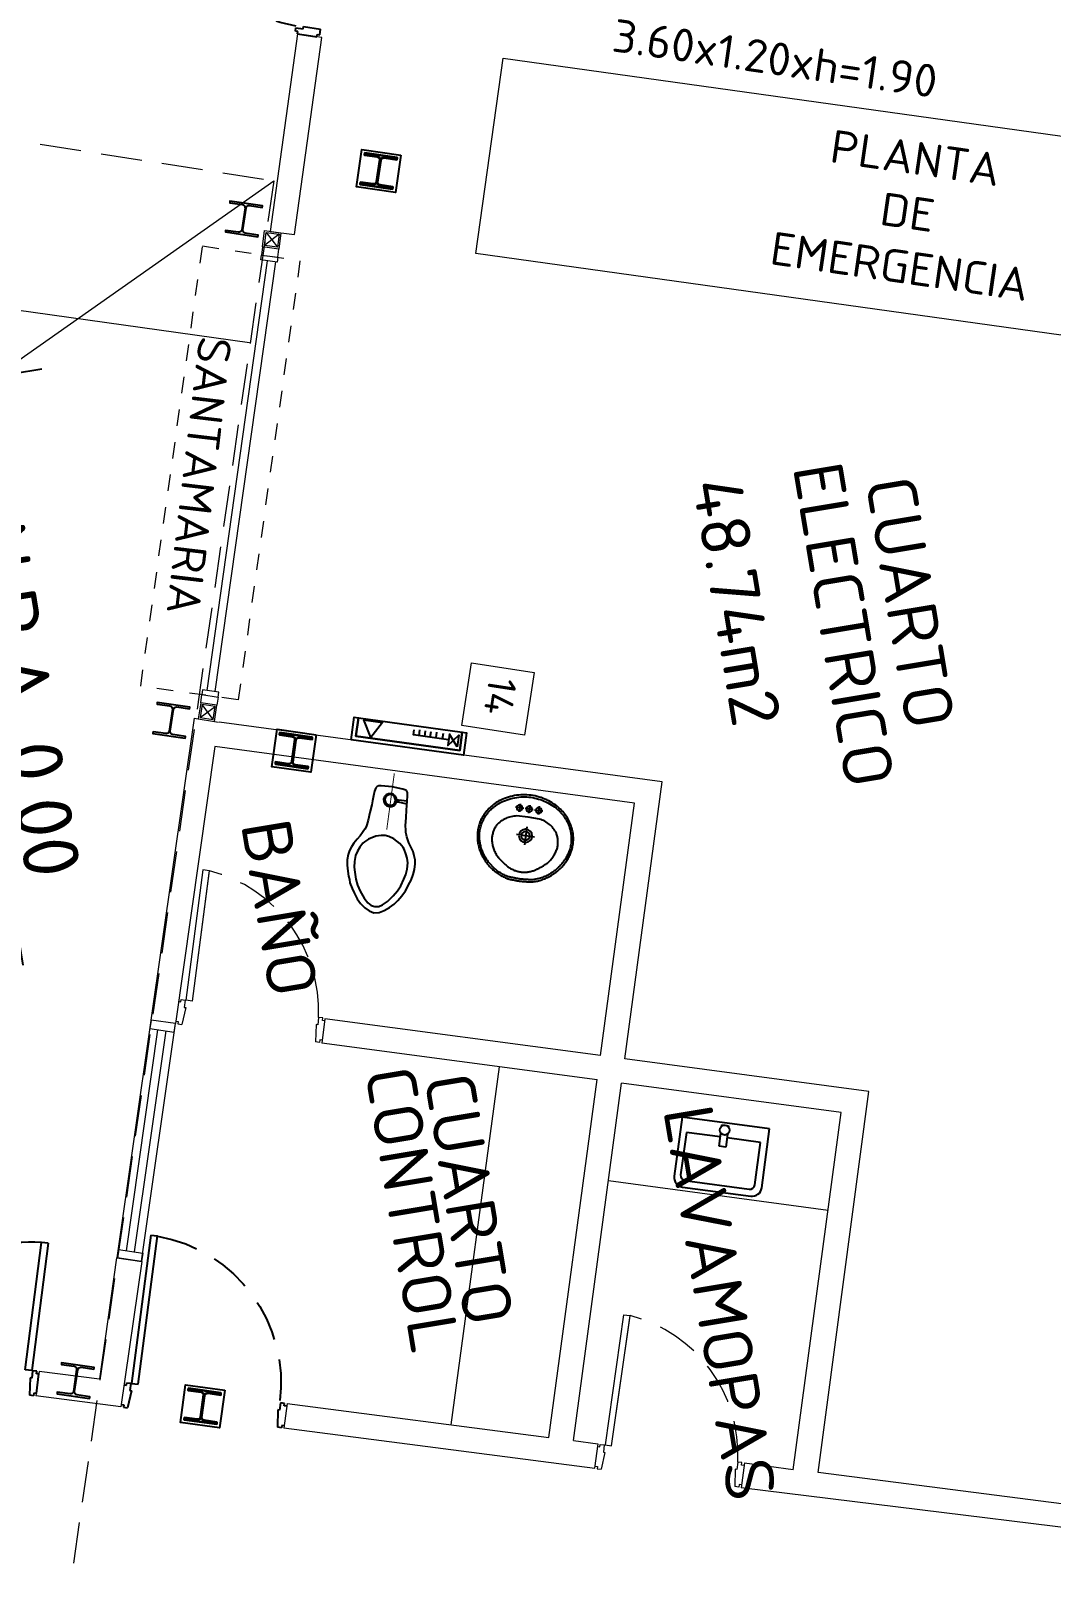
# Model space of a CAD drawing. Header units: metres. Extents: x 2 to 659295185, y -28 to 1124222152.
# Drawn here: x 655422.62 to 655428.84, y 1126580.23 to 1126589.6 of the extents above; entities that cross this region are included whole.
import ezdxf

# ---------------------------------------------------------------- set-up
doc = ezdxf.new("R2010")
doc.units = ezdxf.units.M
doc.header["$MEASUREMENT"] = 0
for name, pattern in [('CCSM_C1_CUERPO HP$0$CONTINUA', [0]), ('CCSM_C1_CUERPO HP$0$DASHED', [0.75, 0.5, -0.25]), ('CCSM_C1_CUERPO HP$0$HIDDEN', [0.375, 0.25, -0.125]), ('CCSM_C1_CUERPO HP$0$HIDDEN2', [0.1875, 0.125, -0.0625])]:
    doc.linetypes.add(name, pattern=pattern)
doc.layers.get('0').update_dxf_attribs({"linetype": 'CONTINUOUS'})
for name, color, linetype in [('CCSM_C1_CUERPO HP$0$A-EQUIPOS', 8, 'CONTINUOUS'), ('CCSM_C1_CUERPO HP$0$A-PARED', 2, 'CCSM_C1_CUERPO HP$0$CONTINUA'), ('CCSM_C1_CUERPO HP$0$A-PROYECCIONES', 5, 'CCSM_C1_CUERPO HP$0$DASHED'), ('CCSM_C1_CUERPO HP$0$A-PUERTA', 5, 'CCSM_C1_CUERPO HP$0$CONTINUA'), ('CCSM_C1_CUERPO HP$0$A-SANITARIOS', 3, 'CONTINUOUS'), ('CCSM_C1_CUERPO HP$0$A-SANTA MARIAS', 161, 'CCSM_C1_CUERPO HP$0$CONTINUA'), ('CCSM_C1_CUERPO HP$0$A-TEXTOS AREAS', 9, 'CONTINUOUS'), ('CCSM_C1_CUERPO HP$0$A-TEXTOS NIVELES', 7, 'CONTINUOUS'), ('CCSM_C1_CUERPO HP$0$A-VENTANAS', 4, 'CONTINUOUS'), ('CCSM_C1_CUERPO HP$0$A_RAMPAS DE ANDENES', 8, 'CCSM_C1_CUERPO HP$0$CONTINUA'), ('CCSM_C1_CUERPO HP$0$E-CM', 3, 'CONTINUOUS'), ('CCSM_C1_CUERPO HP$0$TEX-ROT', 7, 'CONTINUOUS'), ('CCSM_C1_CUERPO HP$0$TEXT-LOSA', 2, 'CONTINUOUS'), ('CCSM_XREF ESTRUCTURA15$0$E_PLANCHAS P', 67, 'CONTINUOUS'), ('CCSM_XREF ESTRUCTURA15$0$PLANCHAS VERIFICADAS ANDENES  Y AMPLIACION LOCALES H Y N 12-05-2011', 8, 'CONTINUOUS')]:
    doc.layers.add(name, color=color, linetype=linetype)
doc.layers.add('CCSM_XREF ESTRUCTURA15$0$E-CP COLUMNAS', color=2, linetype='CONTINUOUS', lineweight=35)
doc.styles.add('CCSM_C1_CUERPO HP$0$ROMANS', font='romans__.ttf')
doc.styles.add('CCSM_C1_CUERPO HP$0$Standard', font='txt_____.ttf')

# ---------------------------------------------------------------- blocks, each defined once
blk = doc.blocks.new('CCSM_C1_CUERPO HP$0$nivel para plantas')
h = blk.add_hatch(color=251)
h.paths.add_polyline_path([(0.2, 0, 0.414214), (0, 0.2), (0, 0)])
h.paths.add_polyline_path([(0, 0), (-0.2, 0, 0.414214), (0, -0.2)])
at = {"color": 251}
blk.add_line((-0.7, 0), (3.5597, 0), dxfattribs=at)
blk.add_lwpolyline([(0, 0.7), (0, 0), (0, -0.7)], dxfattribs=at)
blk.add_circle((0, 0), 0.2, dxfattribs=at)
at = {"char_height": 0.34, "attachment_point": 1, "style": 'CCSM_C1_CUERPO HP$0$Standard'}
for s, insert, width in [('{\\Fromans|c0;\\C7;N.P.A 0.00}', (0.8774, 0.4444), 2.701405), ('{\\Fromans|c0;N.E. 418.75}', (0.56, -0.1042), 3.025443)]:
    blk.add_mtext(s, dxfattribs=dict(at, insert=insert, width=width))
blk = doc.blocks.new('CCSM_C1_CUERPO HP$0$HEA200')
blk.add_lwpolyline([(3.2, 27.5), (3.2, 162, -0.410123), (21, 180), (100, 180), (100, 190), (-100, 190), (-100, 180), (-21, 180, -0.410123), (-3.3, 162), (-3.3, 28, -0.410123), (-21, 10), (-100, 10), (-100, 0), (100, 0), (100, 10), (21, 10, -0.418316), (3.2, 28)], format="xyb")
blk = doc.blocks.new('CCSM_C1_CUERPO HP$0$P. Doble 180+')
for p, q in [((-0.1376, 1.6192), (-0.1526, 1.6192)), ((-0.1526, 1.6192), (-0.1526, 1.5942)), ((-0.1526, 1.5942), (-0.1076, 1.5942)), ((-0.1376, 1.6342), (-0.1376, 1.6192)), ((-0.1076, 1.5842), (-0.0026, 1.5945)), ((-0.1076, 1.5942), (-0.1076, 1.5842)), ((-0.0176, 1.6342), (-0.0176, 1.6192)), ((-0.0176, 1.6192), (-0.0026, 1.6192)), ((-0.0026, 1.6192), (-0.0026, 1.5942)), ((-0.9344, 1.5892), (-0.1526, 1.5892)), ((-0.9344, 1.5892), (-0.9344, 1.5492)), ((-0.1526, 1.5492), (-0.9344, 1.5492)), ((-0.1526, 1.5892), (-0.1526, 1.5492)), ((-0.1526, 0.0692), (-0.9344, 0.0692)), ((-0.9344, 0.0292), (-0.9344, 0.0692)), ((-0.9344, 0.0292), (-0.1526, 0.0292)), ((-0.1526, 0.0292), (-0.1526, 0.0692)), ((-0.1526, 0.0242), (-0.1076, 0.0242)), ((-0.1526, -0.0008), (-0.1526, 0.0242)), ((-0.1076, 0.0242), (-0.1076, 0.0342)), ((-0.1076, 0.0342), (-0.0026, 0.0238)), ((-0.0026, -0.0008), (-0.0026, 0.0242)), ((-0.1376, -0.0008), (-0.1526, -0.0008)), ((-0.1376, -0.0158), (-0.1376, -0.0008)), ((-0.0176, -0.0008), (-0.0026, -0.0008)), ((-0.0176, -0.0158), (-0.0176, -0.0008))]:
    blk.add_line(p, q)
at = {"ltscale": 0.5}
for p, q in [((-0.0176, 1.6342), (-0.1376, 1.6342)), ((-0.0176, -0.0158), (-0.1376, -0.0158))]:
    blk.add_line(p, q, dxfattribs=at)
at = {"color": 8, "linetype": 'CCSM_C1_CUERPO HP$0$HIDDEN2'}
for centre, start, end in [((-0.1498, 1.5915), 183.09114, 275.27159), ((-0.1498, 0.0268), 84.72841, 176.90886)]:
    blk.add_arc(centre, 0.7857, start, end, dxfattribs=at)
blk = doc.blocks.new('CCSM_C1_CUERPO HP$0$AM_PIZ-120-15')
for p, q in [((0.045, 1.025), (0.085, 1.025)), ((0.045, 1.025), (0.045, 0.015)), ((0.085, 0.015), (0.085, 1.025)), ((0, 0), (0.015, 0)), ((0.015, 0.015), (0.035, 0.015)), ((0.015, 0), (0.015, 0.015)), ((0.035, 0.015), (0.035, -0.03)), ((0.045, 0.015), (0.085, 0.015)), ((1.065, 0.015), (1.065, -0.03)), ((1.085, 0.015), (1.065, 0.015)), ((1.085, 0), (1.085, 0.015)), ((1.1, 0), (1.085, 0)), ((1.1, 0), (1.1, -0.12)), ((0, 0), (0, -0.12)), ((0.035, -0.03), (0.05, -0.03)), ((0.05, -0.03), (0.05, -0.135)), ((1.065, -0.03), (1.05, -0.03)), ((1.05, -0.03), (1.05, -0.135)), ((0, -0.12), (0.015, -0.12)), ((0.015, -0.12), (0.015, -0.135)), ((0.015, -0.135), (0.05, -0.135)), ((1.085, -0.135), (1.05, -0.135)), ((1.1, -0.12), (1.085, -0.12)), ((1.085, -0.12), (1.085, -0.135))]:
    blk.add_line(p, q)
at = {"color": 8, "linetype": 'CCSM_C1_CUERPO HP$0$HIDDEN', "ltscale": 0.5}
blk.add_arc((0.0088, -0.019), 1.0468, 1.86221, 85.82313, dxfattribs=at)
blk = doc.blocks.new('CCSM_C1_CUERPO HP$0$water-cl')
at = {"linetype": 'Continuous'}
for p, q in [((-1.78, 25.69), (-2.85, 24.95)), ((-0.83, 26.23), (-1.78, 25.69)), ((0.24, 26.46), (-0.83, 26.23)), ((1.3, 26.21), (0.24, 26.46)), ((2.24, 25.65), (1.3, 26.21)), ((3.29, 24.89), (2.24, 25.65)), ((-4.36, 23.23), (-5, 22.17)), ((-3.68, 24.13), (-4.36, 23.23)), ((-3.26, 22.43), (-3.98, 21.3)), ((-2.85, 24.95), (-3.68, 24.13)), ((-2.23, 23.76), (-3.26, 22.43)), ((-1.32, 24.58), (-2.23, 23.76)), ((-0.56, 25.01), (-1.32, 24.58)), ((0.23, 25.12), (-0.56, 25.01)), ((1.01, 24.99), (0.23, 25.12)), ((1.76, 24.55), (1.01, 24.99)), ((2.65, 23.72), (1.76, 24.55)), ((3.67, 22.37), (2.65, 23.72)), ((4.11, 24.06), (3.29, 24.89)), ((4.85, 22.91), (4.11, 24.06)), ((5.4, 22.08), (4.85, 22.91)), ((-6.12, 19.7), (-6.49, 18.72)), ((-5.92, 20.41), (-6.12, 19.7)), ((-5.64, 21.04), (-5.92, 20.41)), ((-5, 22.17), (-5.64, 21.04)), ((-4.54, 20.12), (-4.95, 18.71)), ((-3.98, 21.3), (-4.54, 20.12)), ((4.36, 21.22), (3.67, 22.37)), ((4.9, 20.04), (4.36, 21.22)), ((5.29, 18.61), (4.9, 20.04)), ((6.01, 20.93), (5.4, 22.08)), ((6.21, 20.3), (6.01, 20.93)), ((6.48, 19.59), (6.21, 20.3)), ((6.74, 18.6), (6.48, 19.59)), ((-6.77, 17.5), (-6.94, 16.44)), ((-6.94, 16.44), (-6.87, 15.26)), ((-6.49, 18.72), (-6.77, 17.5)), ((-5.24, 17.69), (-5.4, 16.51)), ((-5.4, 16.51), (-5.34, 15.25)), ((-4.95, 18.71), (-5.24, 17.69)), ((5.55, 17.59), (5.29, 18.61)), ((5.7, 16.41), (5.55, 17.59)), ((5.61, 15.15), (5.7, 16.41)), ((7.09, 17.38), (6.74, 18.6)), ((7.23, 16.31), (7.09, 17.38)), ((7.14, 15.13), (7.23, 16.31)), ((-6.87, 15.26), (-6.76, 14.43)), ((-6.76, 14.43), (-6.45, 13.6)), ((-6.45, 13.6), (-6.11, 12.77)), ((-5.34, 15.25), (-5.07, 14.3)), ((-5.07, 14.3), (-4.72, 13.43)), ((-4.72, 13.43), (-4.22, 12.52)), ((4.44, 12.44), (4.96, 13.34)), ((4.96, 13.34), (5.32, 14.2)), ((5.32, 14.2), (5.61, 15.15)), ((6.33, 12.66), (6.7, 13.48)), ((6.7, 13.48), (7.02, 14.31)), ((7.02, 14.31), (7.14, 15.13)), ((-6.11, 12.77), (-5.56, 11.86)), ((-5.56, 11.86), (-5.02, 11.11)), ((-5.02, 11.11), (-4.63, 10.32)), ((-4.63, 10.32), (-4.44, 9.88)), ((-4.44, 9.88), (-4.28, 9.57)), ((-4.22, 12.52), (-3.95, 12.2)), ((-3.95, 12.2), (-3.16, 11.49)), ((-3.16, 11.49), (-1.79, 10.65)), ((-1.79, 10.65), (-0.73, 10.36)), ((-0.73, 10.36), (0.09, 10.2)), ((0.09, 10.2), (0.92, 10.35)), ((0.92, 10.35), (1.99, 10.61)), ((1.99, 10.61), (3.37, 11.43)), ((3.37, 11.43), (4.16, 12.13)), ((4.16, 12.13), (4.44, 12.44)), ((4.46, 9.49), (4.62, 9.8)), ((4.62, 9.8), (4.82, 10.23)), ((4.82, 10.23), (5.22, 11.02)), ((5.22, 11.02), (5.77, 11.76)), ((5.77, 11.76), (6.33, 12.66)), ((-4.28, 9.57), (-4.09, 9.05)), ((-4.09, 9.05), (-4.02, 8.58)), ((-4.02, 8.58), (-3.83, 7.59)), ((-3.83, 7.59), (-3.77, 6.02)), ((3.87, 5.95), (3.97, 7.52)), ((3.97, 7.52), (4.17, 8.51)), ((4.17, 8.51), (4.25, 8.98)), ((4.25, 8.98), (4.46, 9.49)), ((-3.77, 6.02), (-3.62, 4.36)), ((-3.62, 4.36), (-3.59, 3.54)), ((-3.59, 3.54), (-3.52, 2.47)), ((-1.23, 3.32), (-1.35, 2.81)), ((-1.23, 3.32), (-1.35, 2.81)), ((-0.95, 3.79), (-1.23, 3.32)), ((-0.95, 3.79), (-1.23, 3.32)), ((-0.76, 3.59), (-0.99, 3.2)), ((-0.76, 3.59), (-0.99, 3.2)), ((-0.48, 4.06), (-0.95, 3.79)), ((-0.48, 4.06), (-0.95, 3.79)), ((-0.4, 3.82), (-0.76, 3.59)), ((-0.4, 3.82), (-0.76, 3.59)), ((0.04, 4.17), (-0.48, 4.06)), ((0.04, 4.17), (-0.48, 4.06)), ((0.03, 3.9), (-0.4, 3.82)), ((0.03, 3.9), (-0.4, 3.82)), ((0.47, 3.81), (0.03, 3.9)), ((0.47, 3.81), (0.03, 3.9)), ((0.55, 4.05), (0.04, 4.17)), ((0.55, 4.05), (0.04, 4.17)), ((0.82, 3.58), (0.47, 3.81)), ((0.82, 3.58), (0.47, 3.81)), ((1.02, 3.77), (0.55, 4.05)), ((1.02, 3.77), (0.55, 4.05)), ((1.05, 3.18), (0.82, 3.58)), ((1.05, 3.18), (0.82, 3.58)), ((1.29, 3.3), (1.02, 3.77)), ((1.29, 3.3), (1.02, 3.77)), ((1.4, 2.78), (1.29, 3.3)), ((1.4, 2.78), (1.29, 3.3)), ((3.57, 2.41), (3.65, 3.47)), ((3.65, 3.47), (3.7, 4.3)), ((3.7, 4.3), (3.87, 5.95)), ((-3.52, 2.47), (-3.45, 1.49)), ((-1.67, 2.97), (-3.48, 3.1)), ((-3.48, 3.1), (-3.48, 2.55)), ((-3.48, 2.55), (-1.67, 2.61)), ((-3.45, 1.49), (-3.34, 0.74)), ((-3.34, 0.74), (-3.07, 0.38)), ((-3.07, 0.38), (-2.71, 0.26)), ((-2.71, 0.26), (-2.28, 0.18)), ((-2.28, 0.18), (0, 0)), ((-1.67, 2.61), (-1.67, 2.97)), ((-1.39, 2.97), (-1.67, 2.97)), ((-1.67, 2.97), (-1.67, 2.57)), ((-1.67, 2.57), (-1.39, 2.57)), ((-1.39, 2.57), (-1.39, 2.97)), ((-1.35, 3.08), (-1.36, 2.45)), ((-1.36, 2.45), (-1.16, 2.45)), ((-1.15, 3.08), (-1.35, 3.08)), ((-1.35, 2.81), (-1.24, 2.26)), ((-1.35, 2.81), (-1.24, 2.26)), ((-1.24, 2.26), (-0.97, 1.82)), ((-1.24, 2.26), (-0.97, 1.82)), ((-1.16, 2.45), (-1.15, 3.08)), ((-0.99, 3.2), (-1.12, 2.81)), ((-0.99, 3.2), (-1.12, 2.81)), ((-1.12, 2.81), (-1, 2.37)), ((-1.12, 2.81), (-1, 2.37)), ((-1, 2.37), (-0.77, 2.01)), ((-1, 2.37), (-0.77, 2.01)), ((-0.97, 1.82), (-0.5, 1.54)), ((-0.97, 1.82), (-0.5, 1.54)), ((-0.77, 2.01), (-0.42, 1.74)), ((-0.77, 2.01), (-0.42, 1.74)), ((-0.5, 1.54), (0.01, 1.42)), ((-0.5, 1.54), (0.01, 1.42)), ((-0.42, 1.74), (0.01, 1.65)), ((-0.42, 1.74), (0.01, 1.65)), ((0, 0), (2.28, 0.14)), ((0.01, 1.65), (0.45, 1.73)), ((0.01, 1.65), (0.45, 1.73)), ((0.01, 1.42), (0.53, 1.53)), ((0.01, 1.42), (0.53, 1.53)), ((0.45, 1.73), (0.81, 2)), ((0.45, 1.73), (0.81, 2)), ((0.53, 1.53), (1, 1.8)), ((0.53, 1.53), (1, 1.8)), ((0.81, 2), (1.04, 2.35)), ((0.81, 2), (1.04, 2.35)), ((1, 1.8), (1.28, 2.23)), ((1, 1.8), (1.28, 2.23)), ((1.04, 2.35), (1.17, 2.78)), ((1.04, 2.35), (1.17, 2.78)), ((1.17, 2.78), (1.05, 3.18)), ((1.17, 2.78), (1.05, 3.18)), ((1.28, 2.23), (1.4, 2.78)), ((1.28, 2.23), (1.4, 2.78)), ((2.28, 0.14), (2.72, 0.21)), ((2.72, 0.21), (3.07, 0.33)), ((3.07, 0.33), (3.35, 0.68)), ((3.35, 0.68), (3.48, 1.43)), ((3.48, 1.43), (3.57, 2.41))]:
    blk.add_line(p, q, dxfattribs=at)
at = {"linetype": 'Continuous', "const_width": 0.2}
blk.add_lwpolyline([(-0.09, -2.83), (-0.09, 8.98)], dxfattribs=at)
blk = doc.blocks.new('CCSM_C1_CUERPO HP$0$lavamanos')
at = {"linetype": 'Continuous'}
for p, q in [((-1.14567, -2.91338), (-2.87008, -2.91338)), ((-2.00787, -2.04724), (-2.00787, -3.77559)), ((-0.8622, -2.91338), (0.8622, -2.91338)), ((0, -2.04724), (0, -3.77559)), ((1.14567, -2.91338), (2.87008, -2.91338)), ((2.00787, -2.04724), (2.00787, -3.77559)), ((-1.88583, -8.50393), (1.88583, -8.50393)), ((0, -6.61811), (0, -10.38976))]:
    blk.add_line(p, q, dxfattribs=at)
for points in [[(0, -17.99212), (-0.15602, -17.98496), (-0.31178, -17.97732), (-0.46676, -17.96923), (-0.62247, -17.96061), (-0.7774, -17.95154), (-0.93305, -17.94193), (-1.08792, -17.93189), (-1.24321, -17.92132), (-1.24409, -17.92126), (-1.40018, -17.91107), (-1.55581, -17.90029), (-1.7108, -17.88895), (-1.86635, -17.87695), (-2.02185, -17.86434), (-2.17729, -17.85112), (-2.33209, -17.83734), (-2.48664, -17.82298), (-2.48819, -17.82283), (-2.7321, -17.76466), (-2.9741, -17.70033), (-3.21422, -17.62983), (-3.4526, -17.55314), (-3.68878, -17.47039), (-3.92289, -17.38154), (-4.15451, -17.28676), (-4.3831, -17.18628), (-4.38583, -17.18504), (-4.61263, -17.07783), (-4.836, -16.96507), (-5.05637, -16.84657), (-5.2736, -16.7224), (-5.48754, -16.59265), (-5.69793, -16.45748), (-5.90487, -16.31683), (-6.10726, -16.17149), (-6.11024, -16.16929), (-6.27287, -16.04616), (-6.43208, -15.92036), (-6.58866, -15.7913), (-6.74256, -15.65905), (-6.8937, -15.52366), (-7.04202, -15.38519), (-7.18756, -15.24358), (-7.32904, -15.10015), (-7.33071, -15.09842), (-7.47169, -14.95052), (-7.6088, -14.80093), (-7.74293, -14.64866), (-7.87401, -14.49376), (-8.00211, -14.33619), (-8.12696, -14.17623), (-8.24863, -14.01384), (-8.36614, -13.85039), (-8.36797, -13.84777), (-8.50025, -13.65325), (-8.62668, -13.45667), (-8.74803, -13.25691), (-8.86431, -13.054), (-8.9753, -12.8483), (-9.08105, -12.6397), (-9.18137, -12.42859), (-9.27559, -12.21653), (-9.36657, -11.99892), (-9.45134, -11.78056), (-9.53044, -11.56007), (-9.6038, -11.33761), (-9.67138, -11.11333), (-9.73313, -10.88737), (-9.78902, -10.6599), (-9.83858, -10.43307), (-9.88817, -10.16833), (-9.9285, -9.90369), (-9.95981, -9.63782), (-9.98205, -9.37117), (-9.99523, -9.10379), (-9.99931, -8.83997), (-9.99443, -8.57243), (-9.98031, -8.30315), (-9.98012, -8.30043), (-9.95723, -8.03641), (-9.92507, -7.77125), (-9.88387, -7.50746), (-9.83362, -7.24512), (-9.77443, -6.98478), (-9.70635, -6.72662), (-9.62943, -6.47083), (-9.54331, -6.21653), (-9.54108, -6.21034), (-9.42519, -5.90571), (-9.29761, -5.60409), (-9.15896, -5.30725), (-9.0095, -5.0157), (-8.84949, -4.72997), (-8.67901, -4.45019), (-8.49844, -4.17699), (-8.30709, -3.90944), (-8.10673, -3.65144), (-7.896, -3.39996), (-7.67614, -3.15661), (-7.44739, -2.92165), (-7.21002, -2.69534), (-6.96428, -2.47795), (-6.71071, -2.26995), (-6.44882, -2.07086), (-6.4474, -2.06985), (-6.09342, -1.8285), (-5.72945, -1.60035), (-5.35697, -1.38637), (-4.97653, -1.1869), (-4.58869, -1.00223), (-4.19402, -0.83262), (-3.79311, -0.67834), (-3.38583, -0.53937), (-3.38148, -0.53797), (-2.97062, -0.41452), (-2.55462, -0.30671), (-2.1348, -0.21491), (-1.71177, -0.13925), (-1.28615, -0.07986), (-0.85858, -0.03682), (-0.42966, -0.01018), (0, 0), (0.42963, -0.01033), (0.85867, -0.03702), (1.28621, -0.08015), (1.71194, -0.13969), (2.13491, -0.21549), (2.55482, -0.30751), (2.97072, -0.41554), (3.38189, -0.53937), (3.78887, -0.67819), (4.18996, -0.83242), (4.58469, -1.00185), (4.97278, -1.18636), (5.35351, -1.38562), (5.72617, -1.59924), (6.0905, -1.82709), (6.44479, -2.068), (6.44882, -2.07086), (6.45017, -2.07185), (6.71159, -2.27052), (6.96469, -2.47832), (7.20981, -2.69548), (7.4466, -2.9217), (7.67469, -3.15662), (7.89383, -3.39998), (8.10359, -3.65128), (8.30315, -3.90944), (8.49534, -4.17689), (8.67685, -4.45036), (8.84803, -4.73025), (9.00872, -5.01629), (9.1587, -5.30809), (9.29776, -5.60525), (9.42572, -5.90736), (9.54188, -6.21255), (9.54331, -6.21653), (9.62943, -6.47084), (9.70633, -6.72652), (9.77441, -6.98469), (9.83361, -7.24504), (9.88386, -7.50739), (9.92507, -7.77118), (9.95722, -8.03623), (9.98013, -8.30043), (9.98032, -8.30315), (9.99443, -8.57236), (9.99931, -8.84003), (9.99523, -9.10374), (9.98205, -9.37112), (9.95979, -9.63791), (9.92848, -9.90378), (9.88817, -10.16832), (9.83858, -10.43307), (9.83797, -10.43598), (9.78765, -10.66236), (9.73129, -10.88918), (9.66927, -11.11468), (9.60166, -11.33855), (9.52854, -11.56054), (9.44988, -11.78078), (9.36576, -11.999), (9.27559, -12.21653), (9.18048, -12.42865), (9.07944, -12.63991), (8.97322, -12.84862), (8.86195, -13.05451), (8.74556, -13.25773), (8.6242, -13.45801), (8.49793, -13.65523), (8.36614, -13.85039), (8.24854, -14.01397), (8.12687, -14.17636), (8.00201, -14.33631), (7.87401, -14.49376), (7.74293, -14.64866), (7.6087, -14.80104), (7.47159, -14.95063), (7.33071, -15.09842), (7.18852, -15.24243), (7.04257, -15.38427), (6.89358, -15.52312), (6.74182, -15.65872), (6.58715, -15.79121), (6.42973, -15.92042), (6.26975, -16.04622), (6.1063, -16.16929), (5.90409, -16.31515), (5.69734, -16.45615), (5.48694, -16.59165), (5.27292, -16.72162), (5.05566, -16.84583), (4.83521, -16.96427), (4.61158, -17.07691), (4.38467, -17.18378), (4.38189, -17.18504), (4.15347, -17.28579), (3.92197, -17.38088), (3.68808, -17.46994), (3.4521, -17.55286), (3.2139, -17.62968), (2.9738, -17.7003), (2.73195, -17.76467), (2.48819, -17.82283), (2.48664, -17.82298), (2.33209, -17.83734), (2.17669, -17.85117), (2.02124, -17.86439), (1.86635, -17.87695), (1.7108, -17.88895), (1.55521, -17.90034), (1.39957, -17.91111), (1.24409, -17.92126), (1.24321, -17.92132), (1.08792, -17.93189), (0.9323, -17.94198), (0.7774, -17.95154), (0.62172, -17.96065), (0.46676, -17.96923), (0.31102, -17.97736), (0.15602, -17.98496), (0, -17.99212)], [(0, -16.06299), (-0.18792, -16.0599), (-0.37554, -16.05066), (-0.56285, -16.03525), (-0.74947, -16.01371), (-0.93536, -15.98605), (-1.12025, -15.95229), (-1.30384, -15.91251), (-1.4859, -15.86675), (-1.48819, -15.86614), (-1.49138, -15.86528), (-1.672, -15.81354), (-1.8507, -15.75596), (-2.02734, -15.69259), (-2.20181, -15.62348), (-2.374, -15.54866), (-2.54358, -15.46828), (-2.71043, -15.3824), (-2.87402, -15.29133), (-3.04605, -15.19008), (-3.21542, -15.08647), (-3.38315, -14.9799), (-3.5489, -14.8706), (-3.71277, -14.7585), (-3.87486, -14.64352), (-4.03483, -14.52591), (-4.19175, -14.40641), (-4.19291, -14.40551), (-4.34937, -14.28142), (-4.50255, -14.1558), (-4.65382, -14.02758), (-4.80284, -13.89704), (-4.94986, -13.76398), (-5.09456, -13.62867), (-5.23718, -13.49089), (-5.37629, -13.35207), (-5.37795, -13.35039), (-5.37876, -13.34942), (-5.52197, -13.17233), (-5.65854, -12.99125), (-5.78892, -12.80566), (-5.91297, -12.61578), (-6.03053, -12.42182), (-6.14144, -12.2241), (-6.24566, -12.02265), (-6.34252, -11.81889), (-6.34294, -11.81798), (-6.4347, -11.60908), (-6.51887, -11.39832), (-6.59586, -11.18484), (-6.66561, -10.96878), (-6.72798, -10.75058), (-6.78293, -10.5304), (-6.83039, -10.30848), (-6.87008, -10.08661), (-6.87037, -10.08329), (-6.88356, -9.88894), (-6.88978, -9.69559), (-6.88918, -9.50479), (-6.88176, -9.31148), (-6.86748, -9.11856), (-6.84635, -8.92626), (-6.81842, -8.73484), (-6.78346, -8.5433), (-6.78313, -8.54172), (-6.74096, -8.35347), (-6.69168, -8.16565), (-6.63561, -7.97975), (-6.57283, -7.796), (-6.50342, -7.61466), (-6.42746, -7.43595), (-6.34506, -7.26013), (-6.25591, -7.08661), (-6.08348, -6.85262), (-5.89907, -6.62679), (-5.70371, -6.41048), (-5.49777, -6.20413), (-5.28179, -6.00827), (-5.05633, -5.82341), (-4.82195, -5.65), (-4.57874, -5.48819), (-4.32876, -5.34015), (-4.07122, -5.20434), (-3.80737, -5.08145), (-3.53769, -4.97171), (-3.26299, -4.87546), (-2.9838, -4.79287), (-2.70086, -4.72417), (-2.41481, -4.66952), (-2.41339, -4.66929), (0, -4.56693), (2.41339, -4.66929), (2.41481, -4.66952), (2.70086, -4.72417), (2.98371, -4.79285), (3.26291, -4.87543), (3.5376, -4.97168), (3.80729, -5.08142), (4.07114, -5.2043), (4.32869, -5.34011), (4.57874, -5.48819), (4.82187, -5.64995), (5.05626, -5.82335), (5.28173, -6.00821), (5.49771, -6.20407), (5.70365, -6.41042), (5.89907, -6.62679), (6.08348, -6.85262), (6.25591, -7.08661), (6.34414, -7.2601), (6.42574, -7.43587), (6.50097, -7.61437), (6.5698, -7.79552), (6.63207, -7.97894), (6.68777, -8.16455), (6.73678, -8.35195), (6.77883, -8.5399), (6.77953, -8.5433), (6.81538, -8.73475), (6.84411, -8.92617), (6.8659, -9.11858), (6.88074, -9.31165), (6.88859, -9.50514), (6.88948, -9.69608), (6.88343, -9.88963), (6.8703, -10.08407), (6.87008, -10.08661), (6.83037, -10.30858), (6.7829, -10.5305), (6.72795, -10.75068), (6.66558, -10.96888), (6.59586, -11.18484), (6.51887, -11.39832), (6.4347, -11.60908), (6.34294, -11.81798), (6.34252, -11.81889), (6.24562, -12.02262), (6.14129, -12.22398), (6.03014, -12.42165), (5.91231, -12.61541), (5.78792, -12.80504), (5.65714, -12.9903), (5.52016, -13.17091), (5.37646, -13.34749), (5.37402, -13.35039), (5.23533, -13.48965), (5.09309, -13.6277), (4.94864, -13.76317), (4.8019, -13.89615), (4.65278, -14.02673), (4.50159, -14.15462), (4.34823, -14.27992), (4.19174, -14.40337), (4.18898, -14.40551), (4.03258, -14.52531), (3.87308, -14.64318), (3.71169, -14.75815), (3.54833, -14.87031), (3.38305, -14.97961), (3.2159, -15.08603), (3.04692, -15.18953), (2.87543, -15.29051), (2.87402, -15.29133), (2.87064, -15.29327), (2.7069, -15.38393), (2.53994, -15.46947), (2.37031, -15.54958), (2.19818, -15.62419), (2.02374, -15.69321), (1.84717, -15.75658), (1.66865, -15.81423), (1.48819, -15.86614), (1.4859, -15.86675), (1.30384, -15.91251), (1.12016, -15.95231), (0.93536, -15.98605), (0.74947, -16.01371), (0.56285, -16.03525), (0.37554, -16.05066), (0.18792, -16.0599), (0, -16.06299)]]:
    blk.add_lwpolyline(points, close=True, dxfattribs=at)
blk.add_lwpolyline([(0, -0.43307), (-0.0032, -0.43309), (-0.41557, -0.44293), (-0.82705, -0.4685), (-1.23741, -0.50981), (-1.64573, -0.56674), (-2.05158, -0.63924), (-2.45453, -0.72723), (-2.85365, -0.83052), (-3.24803, -0.94881), (-3.63967, -1.08338), (-4.02553, -1.23249), (-4.40547, -1.39606), (-4.77897, -1.57387), (-5.14533, -1.76558), (-5.50434, -1.97107), (-5.85533, -2.18998), (-6.19685, -2.42126), (-6.19827, -2.42231), (-6.2887, -2.49008), (-6.37749, -2.55848), (-6.46537, -2.62804), (-6.55222, -2.69867), (-6.63824, -2.77053), (-6.7233, -2.84351), (-6.80739, -2.91761), (-6.88976, -2.99212), (-6.97274, -3.06918), (-7.0539, -3.14641), (-7.13418, -3.22475), (-7.21345, -3.30404), (-7.29177, -3.38434), (-7.36908, -3.46561), (-7.44528, -3.54774), (-7.51968, -3.62992), (-7.52139, -3.63182), (-7.52994, -3.6414), (-7.53828, -3.65087), (-7.54653, -3.66038), (-7.55471, -3.66995), (-7.56284, -3.6796), (-7.57088, -3.68929), (-7.57885, -3.69904), (-7.58661, -3.70866), (-7.59313, -3.71598), (-7.60096, -3.72476), (-7.60895, -3.73372), (-7.61679, -3.74249), (-7.62464, -3.75126), (-7.63265, -3.7602), (-7.64051, -3.76896), (-7.64982, -3.77933), (-7.65354, -3.78346), (-7.77251, -3.92911), (-7.88765, -4.07645), (-7.9995, -4.22614), (-8.10806, -4.37823), (-8.2133, -4.53265), (-8.31516, -4.68931), (-8.4136, -4.84814), (-8.50787, -5.00787), (-8.50846, -5.00889), (-8.60047, -5.17295), (-8.6881, -5.33775), (-8.77195, -5.50437), (-8.85211, -5.67293), (-8.92848, -5.84325), (-9.00102, -6.01523), (-9.06964, -6.18868), (-9.13386, -6.3622), (-9.21541, -6.60277), (-9.2883, -6.84446), (-9.35302, -7.08859), (-9.40945, -7.33476), (-9.45752, -7.5827), (-9.49718, -7.83201), (-9.52841, -8.08263), (-9.55101, -8.3323), (-9.55118, -8.33464), (-9.56448, -8.58891), (-9.56894, -8.84181), (-9.56479, -9.09102), (-9.55192, -9.34362), (-9.53034, -9.59552), (-9.50007, -9.84664), (-9.46116, -10.09645), (-9.41339, -10.34645), (-9.36597, -10.56168), (-9.31264, -10.77768), (-9.25391, -10.99213), (-9.18973, -11.20515), (-9.12019, -11.41649), (-9.04537, -11.62587), (-8.96522, -11.83341), (-8.87925, -12.04028), (-8.87795, -12.0433), (-8.78772, -12.24568), (-8.69175, -12.44739), (-8.59074, -12.64662), (-8.48477, -12.84325), (-8.37396, -13.03704), (-8.25824, -13.2281), (-8.13777, -13.4162), (-8.01181, -13.60236), (-7.8991, -13.75924), (-7.78256, -13.91489), (-7.66288, -14.06833), (-7.54019, -14.21938), (-7.41464, -14.36786), (-7.28609, -14.51395), (-7.15468, -14.65748), (-7.01968, -14.79921), (-7.01804, -14.8009), (-6.88233, -14.93771), (-6.74301, -15.07248), (-6.60095, -15.20433), (-6.45608, -15.33332), (-6.30869, -15.4592), (-6.15872, -15.582), (-6.00614, -15.70177), (-5.85039, -15.81889), (-5.65802, -15.95721), (-5.46155, -16.09113), (-5.26164, -16.22013), (-5.05866, -16.34397), (-4.8525, -16.46272), (-4.64353, -16.57616), (-4.43164, -16.68435), (-4.21654, -16.7874), (-4.00016, -16.88334), (-3.7808, -16.97381), (-3.55914, -17.05851), (-3.33535, -17.13737), (-3.10943, -17.21039), (-2.88181, -17.27743), (-2.65252, -17.33848), (-2.42126, -17.3937), (-2.4164, -17.39414), (-2.26792, -17.40746), (-2.11711, -17.42063), (-1.96627, -17.43345), (-1.81637, -17.44583), (-1.66547, -17.45794), (-1.51454, -17.46969), (-1.36456, -17.48101), (-1.2126, -17.49212), (-1.21195, -17.49216), (-1.06192, -17.50172), (-0.91055, -17.51099), (-0.75821, -17.51996), (-0.60681, -17.5285), (-0.45538, -17.53668), (-0.30393, -17.54449), (-0.15246, -17.55193), (0, -17.55905), (0.00328, -17.5589), (0.15446, -17.55184), (0.30468, -17.54445), (0.45581, -17.53664), (0.60599, -17.52851), (0.75707, -17.51995), (0.90721, -17.51107), (1.05825, -17.50176), (1.20866, -17.49212), (1.36029, -17.48111), (1.51241, -17.46969), (1.66354, -17.45797), (1.8156, -17.44581), (1.96667, -17.43337), (2.11867, -17.42047), (2.26968, -17.4073), (2.42031, -17.39379), (2.42126, -17.3937), (2.65238, -17.33852), (2.88181, -17.27743), (3.10943, -17.21039), (3.33521, -17.13742), (3.55901, -17.05856), (3.7808, -16.97381), (4.00016, -16.88334), (4.21654, -16.7874), (4.43164, -16.68435), (4.6434, -16.57622), (4.8525, -16.46272), (5.05854, -16.34404), (5.26164, -16.22013), (5.46143, -16.09121), (5.65802, -15.95721), (5.85039, -15.81889), (6.00615, -15.70175), (6.15862, -15.58207), (6.30859, -15.45926), (6.4561, -15.33329), (6.60087, -15.20439), (6.74295, -15.07252), (6.88238, -14.93765), (7.01804, -14.8009), (7.01969, -14.79921), (7.02105, -14.79782), (7.15567, -14.65643), (7.28652, -14.5133), (7.41453, -14.36744), (7.53947, -14.21913), (7.66147, -14.06821), (7.78039, -13.91485), (7.89609, -13.75922), (8.00787, -13.60236), (8.0096, -13.59989), (8.13606, -13.41435), (8.25698, -13.22677), (8.37307, -13.03615), (8.48432, -12.84251), (8.59052, -12.64621), (8.69167, -12.44726), (8.78775, -12.24567), (8.87795, -12.0433), (8.87925, -12.04028), (8.96517, -11.83354), (9.04532, -11.62599), (9.12019, -11.41649), (9.18969, -11.20528), (9.25387, -10.99226), (9.31264, -10.77768), (9.36594, -10.56181), (9.41339, -10.34645), (9.46031, -10.09655), (9.49841, -9.84683), (9.528, -9.59584), (9.54903, -9.34411), (9.56147, -9.0917), (9.56532, -8.84263), (9.56069, -8.59006), (9.54733, -8.33598), (9.54724, -8.33464), (9.5471, -8.33258), (9.52539, -8.08282), (9.49496, -7.83221), (9.45595, -7.58269), (9.40843, -7.33476), (9.35241, -7.08849), (9.28802, -6.8444), (9.2153, -6.60265), (9.13386, -6.3622), (9.06964, -6.18868), (9.00097, -6.01512), (8.92843, -5.84313), (8.85211, -5.67293), (8.77195, -5.50437), (8.68804, -5.33764), (8.60041, -5.17283), (8.50846, -5.00889), (8.50787, -5.00787), (8.41351, -4.84809), (8.31492, -4.68927), (8.21283, -4.53269), (8.10729, -4.37842), (7.99834, -4.22653), (7.88605, -4.07709), (7.77047, -3.93019), (7.6509, -3.785), (7.64961, -3.78346), (7.64773, -3.78111), (7.64044, -3.77207), (7.63296, -3.7629), (7.6254, -3.75376), (7.6178, -3.74469), (7.61012, -3.73564), (7.60241, -3.72667), (7.59461, -3.71773), (7.58661, -3.70866), (7.5849, -3.70676), (7.57635, -3.69719), (7.56803, -3.68774), (7.55976, -3.6782), (7.55157, -3.66863), (7.54346, -3.65899), (7.53542, -3.6493), (7.52744, -3.63955), (7.51969, -3.62992), (7.44528, -3.54773), (7.36897, -3.46549), (7.29174, -3.38431), (7.21341, -3.30399), (7.13412, -3.22469), (7.05392, -3.14644), (6.97266, -3.06909), (6.88976, -2.99212), (6.8073, -2.91758), (6.7232, -2.84362), (6.63798, -2.77074), (6.55187, -2.69913), (6.46467, -2.62864), (6.3766, -2.55945), (6.28759, -2.49147), (6.19691, -2.42419), (6.19291, -2.42126), (5.85224, -2.18986), (5.50224, -1.97105), (5.1442, -1.76567), (4.77877, -1.5741), (4.40618, -1.39645), (4.02713, -1.23307), (3.64214, -1.08419), (3.25136, -0.94988), (3.24803, -0.94881), (2.85263, -0.8305), (2.45261, -0.72723), (2.04878, -0.63926), (1.64205, -0.56678), (1.2327, -0.50984), (0.82163, -0.46856), (0.40913, -0.44298), (-0.00394, -0.43307)], dxfattribs=at)
for centre, radius in [((-2.00787, -2.91338), 0.59055), ((0, -2.91338), 0.59055), ((2.00787, -2.91338), 0.59056), ((0, -8.50393), 1.37795), ((0, -8.50393), 0.88583)]:
    blk.add_circle(centre, radius, dxfattribs=at)
blk = doc.blocks.new('CCSM_C1_CUERPO HP$0$Lavamopa')
for p, q in [((0.2073, 0.4073), (-0.2111, 0.4073)), ((-0.2711, 0.3473), (-0.2711, -0.0149)), ((-0.2264, 0.3356), (-0.2264, 0.0743)), ((0.1987, 0.3656), (-0.1964, 0.3656)), ((0.2287, 0.0743), (0.2287, 0.3356)), ((0.2673, -0.0149), (0.2673, 0.3473)), ((-0.0212, 0.0516), (-0.0212, 0.1308)), ((-0.0212, 0.1308), (0.0204, 0.1308)), ((0.0204, 0.1308), (0.0204, 0.0503)), ((-0.2264, 0.0743), (-0.0212, 0.0743)), ((-0.0212, 0), (-0.0212, 0.0078)), ((0.0204, 0), (-0.0212, 0)), ((0.0204, 0.0743), (0.2287, 0.0743)), ((0.0204, 0.0092), (0.0204, 0)), ((-0.2711, -0.0149), (0.2673, -0.0149))]:
    blk.add_line(p, q)
blk.add_circle((-0.001, 0.0297), 0.0297)
for centre, radius, start, end in [((-0.2111, 0.3473), 0.06, 90, 180), ((0.2073, 0.3473), 0.06, 0, 90), ((-0.1964, 0.3356), 0.03, 90, 180), ((0.1987, 0.3356), 0.03, 0, 90)]:
    blk.add_arc(centre, radius, start, end)
blk = doc.blocks.new('CCSM_C1_CUERPO HP$0$P.Der 100.15')
for p, q in [((-0.045, 0.91), (-0.085, 0.91)), ((-0.085, 0), (-0.085, 0.91)), ((-0.045, 0.91), (-0.045, 0)), ((-0.985, -0.015), (-0.985, 0)), ((-0.985, 0), (-0.96, 0)), ((-0.96, 0), (-0.96, -0.045)), ((-0.04, 0), (-0.04, -0.045)), ((-0.015, 0), (-0.04, 0)), ((-0.015, -0.015), (-0.015, 0)), ((-1, -0.015), (-0.985, -0.015)), ((-0.96, -0.045), (-0.95, -0.045)), ((-0.95, -0.045), (-0.96, -0.15)), ((-0.045, 0), (-0.085, 0)), ((-0.05, -0.045), (-0.04, -0.15)), ((-0.04, -0.045), (-0.05, -0.045)), ((0, -0.015), (-0.015, -0.015)), ((-1, -0.135), (-0.985, -0.135)), ((-0.985, -0.135), (-0.985, -0.15)), ((-0.985, -0.15), (-0.96, -0.15)), ((-0.015, -0.15), (-0.04, -0.15)), ((0, -0.135), (-0.015, -0.135)), ((-0.015, -0.135), (-0.015, -0.15))]:
    blk.add_line(p, q)
at = {"color": 8, "linetype": 'CCSM_C1_CUERPO HP$0$HIDDEN'}
blk.add_arc((-0.045, 0), 0.91, 92.51931, 180, dxfattribs=at)
blk = doc.blocks.new('CCSM_C1_CUERPO HP$0$CAJA DE MANGUERA')
for points in [[(0.444, 0.073), (0.473, -0.106), (0.44, -0.111), (0.417, 0.034), (-0.406, -0.1), (-0.382, -0.246), (-0.415, -0.251), (-0.444, -0.073)], [(0.417, 0.034), (0.44, -0.111), (-0.382, -0.246), (-0.406, -0.1)], [(0.299, 0.008), (0.393, -0.108), (0.246, -0.132)], [(-0.378, -0.123), (-0.288, -0.201), (-0.303, -0.111), (-0.363, -0.214)]]:
    blk.add_lwpolyline(points, close=True)
for points in [[(-0.295, -0.156), (-0.019, -0.111), (-0.012, -0.152)], [(-0.062, -0.118), (-0.055, -0.163)], [(-0.248, -0.149), (-0.241, -0.193)], [(-0.196, -0.14), (-0.189, -0.185)], [(-0.151, -0.133), (-0.144, -0.177)], [(-0.107, -0.125), (-0.1, -0.17)]]:
    blk.add_lwpolyline(points)
blk = doc.blocks.new('CCSM_XREF ESTRUCTURA15$0$A$C44311C89')
at = {"layer": 'CCSM_XREF ESTRUCTURA15$0$E-CP COLUMNAS'}
blk.add_lwpolyline([(-0.1625, -0.1033), (-0.028, -0.1033, -0.410123), (-0.01, -0.121), (-0.01, -0.2), (0, -0.2), (0, 0), (-0.01, 0), (-0.01, -0.079, -0.410123), (-0.028, -0.0968), (-0.162, -0.0968, -0.410123), (-0.18, -0.079), (-0.18, 0), (-0.19, 0), (-0.19, -0.2), (-0.18, -0.2), (-0.18, -0.121, -0.418316), (-0.162, -0.1033)], format="xyb", dxfattribs=at)
at = {"layer": 'CCSM_XREF ESTRUCTURA15$0$E_PLANCHAS P'}
blk.add_lwpolyline([(-0.21, 0.02), (0.02, 0.02), (0.02, -0.22), (-0.21, -0.22)], close=True, dxfattribs=at)

msp = doc.modelspace()

# ---------------------------------------------------------------- linework, layer by layer
at = {"layer": 'CCSM_C1_CUERPO HP$0$A-EQUIPOS', "lineweight": 5}
msp.add_lwpolyline([(655425.4975, 1126589.4372), (655429.0629, 1126588.9394), (655428.8969, 1126587.7509), (655425.3315, 1126588.2487)], close=True, dxfattribs=at)
at = {"layer": 'CCSM_C1_CUERPO HP$0$A-PARED', "lineweight": 5, "ltscale": 0.5}
for p, q in [((655423.6152, 1126585.42), (655423.3532, 1126583.5833)), ((655423.6152, 1126585.42), (655423.7649, 1126585.3971)), ((655423.7423, 1126585.2485), (655423.5017, 1126583.5621)), ((655422.673, 1126581.4448), (655422.6524, 1126581.2962))]:
    msp.add_line(p, q, dxfattribs=at)
at = {"layer": 'CCSM_C1_CUERPO HP$0$A-PARED', "lineweight": 5}
for p, q in [((655426.4655, 1126585.0329), (655423.7689, 1126585.3963)), ((655426.2968, 1126584.9043), (655423.7423, 1126585.2485)), ((655426.2385, 1126583.3483), (655426.4655, 1126585.0329)), ((655426.0898, 1126583.3682), (655426.2968, 1126584.9043)), ((655424.4118, 1126583.592), (655424.3941, 1126583.443)), ((655426.0898, 1126583.3682), (655424.4118, 1126583.592)), ((655426.0698, 1126583.2195), (655424.3941, 1126583.443)), ((655427.7253, 1126583.15), (655426.2385, 1126583.3483)), ((655425.7765, 1126581.0431), (655426.0703, 1126583.2231)), ((655425.9254, 1126581.0251), (655426.2185, 1126583.1997)), ((655427.5566, 1126583.0212), (655426.2185, 1126583.1997)), ((655427.4171, 1126580.8311), (655427.7253, 1126583.15)), ((655427.2636, 1126580.8467), (655427.5566, 1126583.0212)), ((655424.1821, 1126581.2509), (655424.1626, 1126581.1013)), ((655424.1821, 1126581.2509), (655425.7765, 1126581.0431)), ((655426.0551, 1126580.8558), (655424.1626, 1126581.1013)), ((655425.9254, 1126581.0251), (655426.0745, 1126581.0058)), ((655426.0745, 1126581.0058), (655426.055, 1126580.857)), ((655426.9665, 1126580.8889), (655426.9473, 1126580.7377)), ((655426.9665, 1126580.8889), (655427.264, 1126580.8498)), ((655429.9488, 1126580.5029), (655427.4171, 1126580.8311))]:
    msp.add_line(p, q, dxfattribs=at)
msp.add_lwpolyline([(655424.3931, 1126589.5626), (655424.2448, 1126589.5853), (655424.0781, 1126588.3835), (655424.227, 1126588.3633), (655424.3931, 1126589.5626)], close=True, dxfattribs=at)
msp.add_lwpolyline([(655423.041, 1126581.4002), (655423.1462, 1126582.1362), (655423.2966, 1126582.1149), (655423.1689, 1126581.2305), (655422.6524, 1126581.2962)], dxfattribs=at)
at = {"layer": 'CCSM_C1_CUERPO HP$0$A-PARED', "lineweight": 5, "ltscale": 0.5}
for points in [[(655423.0395, 1126581.3982), (655422.673, 1126581.4448)], [(655430.0389, 1126581.1709), (655430.0593, 1126581.3223), (655435.0821, 1126580.6452), (655435.0621, 1126580.4965), (655430.1919, 1126581.1503), (655430.0791, 1126580.3525), (655426.9473, 1126580.7377)]]:
    msp.add_lwpolyline(points, dxfattribs=at)
at = {"layer": 'CCSM_C1_CUERPO HP$0$A-PROYECCIONES', "lineweight": 5, "ltscale": 0.5}
msp.add_lwpolyline([(655424.1003, 1126588.6912), (655422.59, 1126578.2761), (655410.4694, 1126579.844), (655411.2148, 1126585.4927), (655411.9355, 1126590.5981)], close=True, dxfattribs=at)
at = {"layer": 'CCSM_C1_CUERPO HP$0$A-PUERTA', "lineweight": 5}
for p, q in [((655423.6689, 1126584.4979), (655423.566, 1126583.7049)), ((655423.6057, 1126583.6997), (655423.7066, 1126584.4778)), ((655423.7085, 1126584.4927), (655423.6689, 1126584.4979)), ((655423.5194, 1126583.6959), (655423.5343, 1126583.6939)), ((655423.5343, 1126583.6939), (655423.5363, 1126583.7088)), ((655423.5363, 1126583.7088), (655423.5611, 1126583.7055)), ((655423.5651, 1126583.6596), (655423.5415, 1126583.5568)), ((655423.5611, 1126583.7055), (655423.5552, 1126583.6609)), ((655423.5552, 1126583.6609), (655423.5651, 1126583.6596)), ((655423.6057, 1126583.6997), (655423.566, 1126583.7049)), ((655423.5038, 1126583.5769), (655423.5187, 1126583.5749)), ((655423.5187, 1126583.5749), (655423.5168, 1126583.5601)), ((655423.5168, 1126583.5601), (655423.5415, 1126583.5568)), ((655424.3584, 1126583.5565), (655424.3547, 1126583.4511)), ((655424.3684, 1126583.5552), (655424.3584, 1126583.5565)), ((655424.3742, 1126583.5998), (655424.3684, 1126583.5552)), ((655424.399, 1126583.5966), (655424.3742, 1126583.5998)), ((655424.397, 1126583.5817), (655424.399, 1126583.5966)), ((655424.4119, 1126583.5797), (655424.397, 1126583.5817)), ((655424.3795, 1126583.4478), (655424.3547, 1126583.4511)), ((655424.3814, 1126583.4627), (655424.3795, 1126583.4478)), ((655424.3963, 1126583.4608), (655424.3814, 1126583.4627)), ((655426.2316, 1126581.7901), (655426.1185, 1126580.9981)), ((655426.1582, 1126580.9931), (655426.2694, 1126581.7702)), ((655426.2316, 1126581.7901), (655426.2713, 1126581.7851)), ((655426.072, 1126580.9889), (655426.0869, 1126580.987)), ((655426.0869, 1126580.987), (655426.0887, 1126581.0019)), ((655426.0887, 1126581.0019), (655426.1135, 1126580.9988)), ((655426.1178, 1126580.9529), (655426.0946, 1126580.85)), ((655426.1135, 1126580.9988), (655426.1079, 1126580.9541)), ((655426.1079, 1126580.9541), (655426.1178, 1126580.9529)), ((655426.1185, 1126580.9981), (655426.1582, 1126580.9931)), ((655426.0569, 1126580.8699), (655426.0717, 1126580.868)), ((655426.0717, 1126580.868), (655426.0698, 1126580.8531)), ((655426.0698, 1126580.8531), (655426.0946, 1126580.85)), ((655426.9112, 1126580.8505), (655426.9079, 1126580.7451)), ((655426.9211, 1126580.8493), (655426.9112, 1126580.8505)), ((655426.9268, 1126580.8939), (655426.9211, 1126580.8493)), ((655426.9516, 1126580.8908), (655426.9268, 1126580.8939)), ((655426.9497, 1126580.8759), (655426.9516, 1126580.8908)), ((655426.9646, 1126580.874), (655426.9497, 1126580.8759)), ((655426.9327, 1126580.742), (655426.9079, 1126580.7451)), ((655426.9346, 1126580.7568), (655426.9327, 1126580.742)), ((655426.9495, 1126580.755), (655426.9346, 1126580.7568))]:
    msp.add_line(p, q, dxfattribs=at)
for points in [[(655423.6057, 1126583.6997), (655423.7085, 1126584.4927)], [(655426.1582, 1126580.9931), (655426.2713, 1126581.7851)]]:
    msp.add_lwpolyline(points, dxfattribs=at)
at = {"layer": 'CCSM_C1_CUERPO HP$0$A-PUERTA', "color": 8, "linetype": 'CCSM_C1_CUERPO HP$0$HIDDEN', "lineweight": 5}
for centre, radius, start, end in [((655423.4919, 1126583.6366), 0.8831, 357.61272, 75.79853), ((655426.0554, 1126580.9396), 0.8726, 357.0024, 75.67445)]:
    msp.add_arc(centre, radius, start, end, dxfattribs=at)
at = {"layer": 'CCSM_C1_CUERPO HP$0$A-SANITARIOS', "color": 2, "linetype": 'CCSM_C1_CUERPO HP$0$CONTINUA', "lineweight": 5}
msp.add_line((655425.1815, 1126581.1207), (655425.475, 1126583.2988), dxfattribs=at)
at = {"layer": 'CCSM_C1_CUERPO HP$0$A-SANITARIOS', "color": 3, "linetype": 'CCSM_C1_CUERPO HP$0$CONTINUA', "lineweight": 5}
msp.add_line((655427.4763, 1126582.4254), (655426.1383, 1126582.6049), dxfattribs=at)
at = {"layer": 'CCSM_C1_CUERPO HP$0$A-SANTA MARIAS', "color": 8, "lineweight": 5}
for p, q in [((655424.1333, 1126588.3662), (655424.0436, 1126588.2973)), ((655424.0539, 1126588.3766), (655424.1229, 1126588.2869)), ((655423.6522, 1126585.4244), (655423.7433, 1126585.4915)), ((655423.7313, 1126585.4124), (655423.6642, 1126585.5035))]:
    msp.add_line(p, q, dxfattribs=at)
at = {"layer": 'CCSM_C1_CUERPO HP$0$A-SANTA MARIAS', "lineweight": 5}
for points in [[(655424.0453, 1126588.3878), (655424.1445, 1126588.3749), (655424.1315, 1126588.2757), (655424.0324, 1126588.2887)], [(655424.0539, 1126588.3766), (655424.1333, 1126588.3662), (655424.1229, 1126588.2869), (655424.0436, 1126588.2973)], [(655424.1251, 1126588.2262), (655424.1212, 1126588.1964), (655424.022, 1126588.2094), (655424.0259, 1126588.2392)], [(655424.125, 1126588.2261), (655424.1315, 1126588.2757), (655424.0324, 1126588.2887), (655424.0259, 1126588.2393)], [(655423.6408, 1126585.416), (655423.7397, 1126585.401), (655423.7547, 1126585.4999), (655423.6558, 1126585.5149)], [(655423.7621, 1126585.5494), (655423.7547, 1126585.4999), (655423.6558, 1126585.5149), (655423.6632, 1126585.5641)], [(655423.7621, 1126585.5493), (655423.7666, 1126585.579), (655423.6677, 1126585.5939), (655423.6632, 1126585.5642)], [(655423.6522, 1126585.4244), (655423.7313, 1126585.4124), (655423.7433, 1126585.4915), (655423.6642, 1126585.5035)]]:
    msp.add_lwpolyline(points, close=True, dxfattribs=at)
at = {"layer": 'CCSM_C1_CUERPO HP$0$A-SANTA MARIAS', "linetype": 'CCSM_C1_CUERPO HP$0$HIDDEN', "lineweight": 5, "ltscale": 0.1}
msp.add_lwpolyline([(655423.8844, 1126585.5321), (655423.2904, 1126585.6158), (655423.6676, 1126588.2951), (655424.2606, 1126588.2044)], close=True, dxfattribs=at)
at = {"layer": 'CCSM_C1_CUERPO HP$0$A-SANTA MARIAS', "lineweight": 5}
for points in [[(655423.6955, 1126585.5895), (655424.0634, 1126588.204)], [(655423.7435, 1126585.5823), (655424.1125, 1126588.1975)]]:
    msp.add_lwpolyline(points, dxfattribs=at)
at = {"layer": 'CCSM_C1_CUERPO HP$0$A-VENTANAS', "color": 2, "lineweight": 5}
for p, q in [((655423.1471, 1126582.1361), (655423.3533, 1126583.5814)), ((655423.2958, 1126582.116), (655423.502, 1126583.562))]:
    msp.add_line(p, q, dxfattribs=at)
at = {"layer": 'CCSM_C1_CUERPO HP$0$A-VENTANAS', "lineweight": 5}
for p, q in [((655423.204, 1126582.1803), (655423.3958, 1126583.5249)), ((655423.2535, 1126582.1733), (655423.4453, 1126583.5178))]:
    msp.add_line(p, q, dxfattribs=at)
at = {"layer": 'CCSM_C1_CUERPO HP$0$A-VENTANAS', "color": 2, "lineweight": 5}
for points in [[(655423.502, 1126583.562), (655423.3536, 1126583.5832), (655423.3463, 1126583.5319), (655423.4947, 1126583.5108)], [(655423.2956, 1126582.1149), (655423.1471, 1126582.1361), (655423.1545, 1126582.1874), (655423.303, 1126582.1662)]]:
    msp.add_lwpolyline(points, close=True, dxfattribs=at)
at = {"layer": 'CCSM_C1_CUERPO HP$0$A_RAMPAS DE ANDENES', "lineweight": 5}
msp.add_lwpolyline([(655411.7609, 1126589.4141), (655423.9533, 1126587.7062)], dxfattribs=at)
at = {"layer": 'CCSM_C1_CUERPO HP$0$TEX-ROT', "lineweight": 5}
msp.add_lwpolyline([(655425.6868, 1126585.6981), (655425.6287, 1126585.3184), (655425.2459, 1126585.377), (655425.304, 1126585.7567)], close=True, dxfattribs=at)
at = {"layer": 'CCSM_C1_CUERPO HP$0$TEXT-LOSA', "color": 8, "lineweight": 5}
msp.add_line((655417.6983, 1126584.1943), (655424.1003, 1126588.6912), dxfattribs=at)

# ---------------------------------------------------------------- block references
at = {"layer": 'CCSM_C1_CUERPO HP$0$A-EQUIPOS', "lineweight": 5, "xscale": 0.7667190464727649, "yscale": 0.7667190464727649, "zscale": 0.7667190464727649, "rotation": 162.8596834412479}
msp.add_blockref('CCSM_C1_CUERPO HP$0$CAJA DE MANGUERA', (655424.9136, 1126585.242), dxfattribs=at)
at = {"layer": 'CCSM_C1_CUERPO HP$0$A-PUERTA', "lineweight": 5, "xscale": -1, "rotation": 81.28157988528135}
msp.add_blockref('CCSM_C1_CUERPO HP$0$AM_PIZ-120-15', (655424.4116, 1126590.6726), dxfattribs=at)
at = {"layer": 'CCSM_C1_CUERPO HP$0$A-PUERTA', "lineweight": 5, "rotation": 262.7544388208756}
msp.add_blockref('CCSM_C1_CUERPO HP$0$P. Doble 180+', (655421.0318, 1126581.4996), dxfattribs=at)
at = {"layer": 'CCSM_C1_CUERPO HP$0$A-PUERTA', "color": 2, "lineweight": 5, "xscale": -1, "rotation": 352.5660228965356}
msp.add_blockref('CCSM_C1_CUERPO HP$0$P.Der 100.15', (655423.1903, 1126581.3786), dxfattribs=at)
at = {"layer": 'CCSM_C1_CUERPO HP$0$A-SANITARIOS', "color": 2, "linetype": 'CCSM_C1_CUERPO HP$0$CONTINUA', "lineweight": 5, "extrusion": (0, 0, -1), "xscale": -0.02930769373455463, "yscale": 0.02930769324302673, "zscale": -0.02930769373455463, "rotation": 187.6740310475857}
msp.add_blockref('CCSM_C1_CUERPO HP$0$water-cl', (-655424.8214, 1126585.0037), dxfattribs=at)
at = {"layer": 'CCSM_C1_CUERPO HP$0$A-SANITARIOS', "color": 2, "linetype": 'CCSM_C1_CUERPO HP$0$CONTINUA', "lineweight": 5, "xscale": -0.02930769373386412, "yscale": 0.02930769301019609, "zscale": 0.02930769370885854, "rotation": 352.3245391758562}
msp.add_blockref('CCSM_C1_CUERPO HP$0$lavamanos', (655425.6677, 1126584.9519), dxfattribs=at)
at = {"layer": 'CCSM_C1_CUERPO HP$0$A-SANITARIOS', "color": 2, "linetype": 'CCSM_C1_CUERPO HP$0$CONTINUA', "lineweight": 5, "extrusion": (-8.67821e-08, 2.85638e-09, 1), "rotation": 172.3575821366335}
msp.add_blockref('CCSM_C1_CUERPO HP$0$Lavamopa', (655426.85, 1126582.9434, -0.0537), dxfattribs=at)
at = {"layer": 'CCSM_C1_CUERPO HP$0$A-TEXTOS NIVELES', "lineweight": 5, "rotation": 279.3084512052866}
msp.add_blockref('CCSM_C1_CUERPO HP$0$nivel para plantas', (655421.9972, 1126587.4316), dxfattribs=at)
at = {"layer": 'CCSM_C1_CUERPO HP$0$E-CM', "color": 8, "lineweight": 5, "xscale": 0.001000000035716782, "yscale": 0.001000000035716782, "zscale": 0.001000000035716782, "rotation": 171.6968073767104}
for p in [(655423.9329, 1126588.5533), (655423.4905, 1126585.5022), (655422.9077, 1126581.4835)]:
    msp.add_blockref('CCSM_C1_CUERPO HP$0$HEA200', p, dxfattribs=at)
at = {"layer": 'CCSM_XREF ESTRUCTURA15$0$PLANCHAS VERIFICADAS ANDENES  Y AMPLIACION LOCALES H Y N 12-05-2011', "lineweight": 5}
for p, rotation in [((655424.8249, 1126588.6423), 261.6164348986977), ((655424.3088, 1126585.1144), 261.8841431166985), ((655423.7537, 1126581.1257), 262.1892244815175)]:
    msp.add_blockref('CCSM_XREF ESTRUCTURA15$0$A$C44311C89', p, dxfattribs=dict(at, rotation=rotation))

# ---------------------------------------------------------------- texts
at = {"layer": 'CCSM_C1_CUERPO HP$0$A-EQUIPOS', "lineweight": 5, "ltscale": 0.5, "char_height": 0.2, "width": 1.215331, "attachment_point": 2, "rotation": 351.75979, "style": 'CCSM_C1_CUERPO HP$0$ROMANS'}
for s, insert in [('3.60x1.20xh=1.90', (655427.1683, 1126589.535)), ('PLANTA DE EMERGENCIA', (655428.0227, 1126588.929))]:
    msp.add_mtext(s, dxfattribs=dict(at, insert=insert))
at = {"layer": 'CCSM_C1_CUERPO HP$0$A-TEXTOS AREAS', "lineweight": 5, "style": 'CCSM_C1_CUERPO HP$0$ROMANS'}
for s, p in [('ELECTRICO', (655427.2603, 1126586.9492)), ('48.74m2', (655426.647, 1126586.8573)), ('CUARTO', (655427.7023, 1126586.8638)), ('BAÑO', (655423.8999, 1126584.7769)), ('CONTROL', (655424.6543, 1126583.273)), ('CUARTO', (655425.0149, 1126583.2328)), ('LAVAMOPAS', (655426.4714, 1126583.0369))]:
    msp.add_text(s, height=0.3, rotation=279.46071, dxfattribs=at).set_placement(p)
at = {"layer": 'CCSM_C1_CUERPO HP$0$A-TEXTOS AREAS', "lineweight": 5, "insert": (655423.8457, 1126587.7277), "char_height": 0.2, "width": 2.505981, "attachment_point": 1, "rotation": 263.23864, "style": 'CCSM_C1_CUERPO HP$0$Standard'}
msp.add_mtext('{\\Fromans|c0;SANTAMARIA}', dxfattribs=at)
at = {"layer": 'CCSM_C1_CUERPO HP$0$TEX-ROT', "lineweight": 5, "insert": (655425.5829, 1126585.651), "char_height": 0.17303, "width": 0.010152, "attachment_point": 1, "rotation": 261.25338, "style": 'CCSM_C1_CUERPO HP$0$ROMANS'}
msp.add_mtext('14', dxfattribs=at)

doc.saveas('drawing.dxf')
